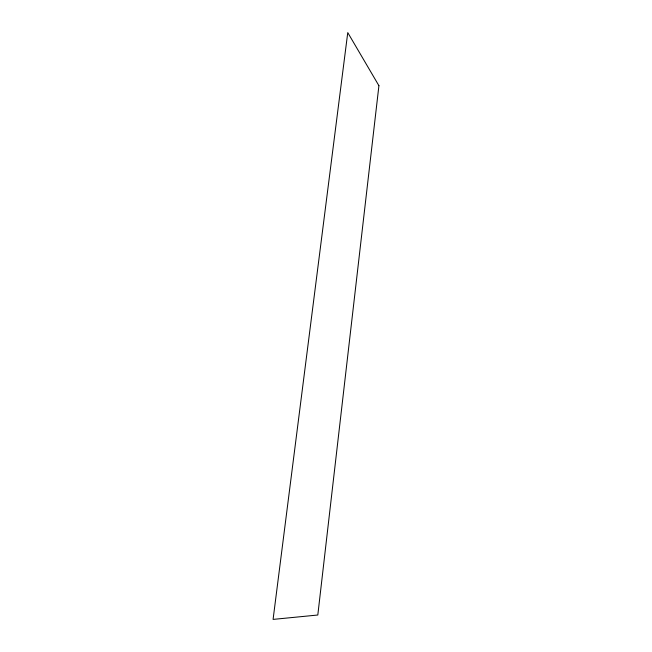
<?xml version="1.0" encoding="UTF-8"?>
<svg xmlns="http://www.w3.org/2000/svg" width="652" height="652" viewBox="0 0 652 652"><rect width="100%" height="100%" fill="white"/><g stroke="black" fill="none" stroke-linecap="round" stroke-linejoin="round"><path stroke-width="0.98" d="M378.918 85.705L317.809 615.015L273.082 619.4L347.76 32.6L378.918 85.705"/></g></svg>
